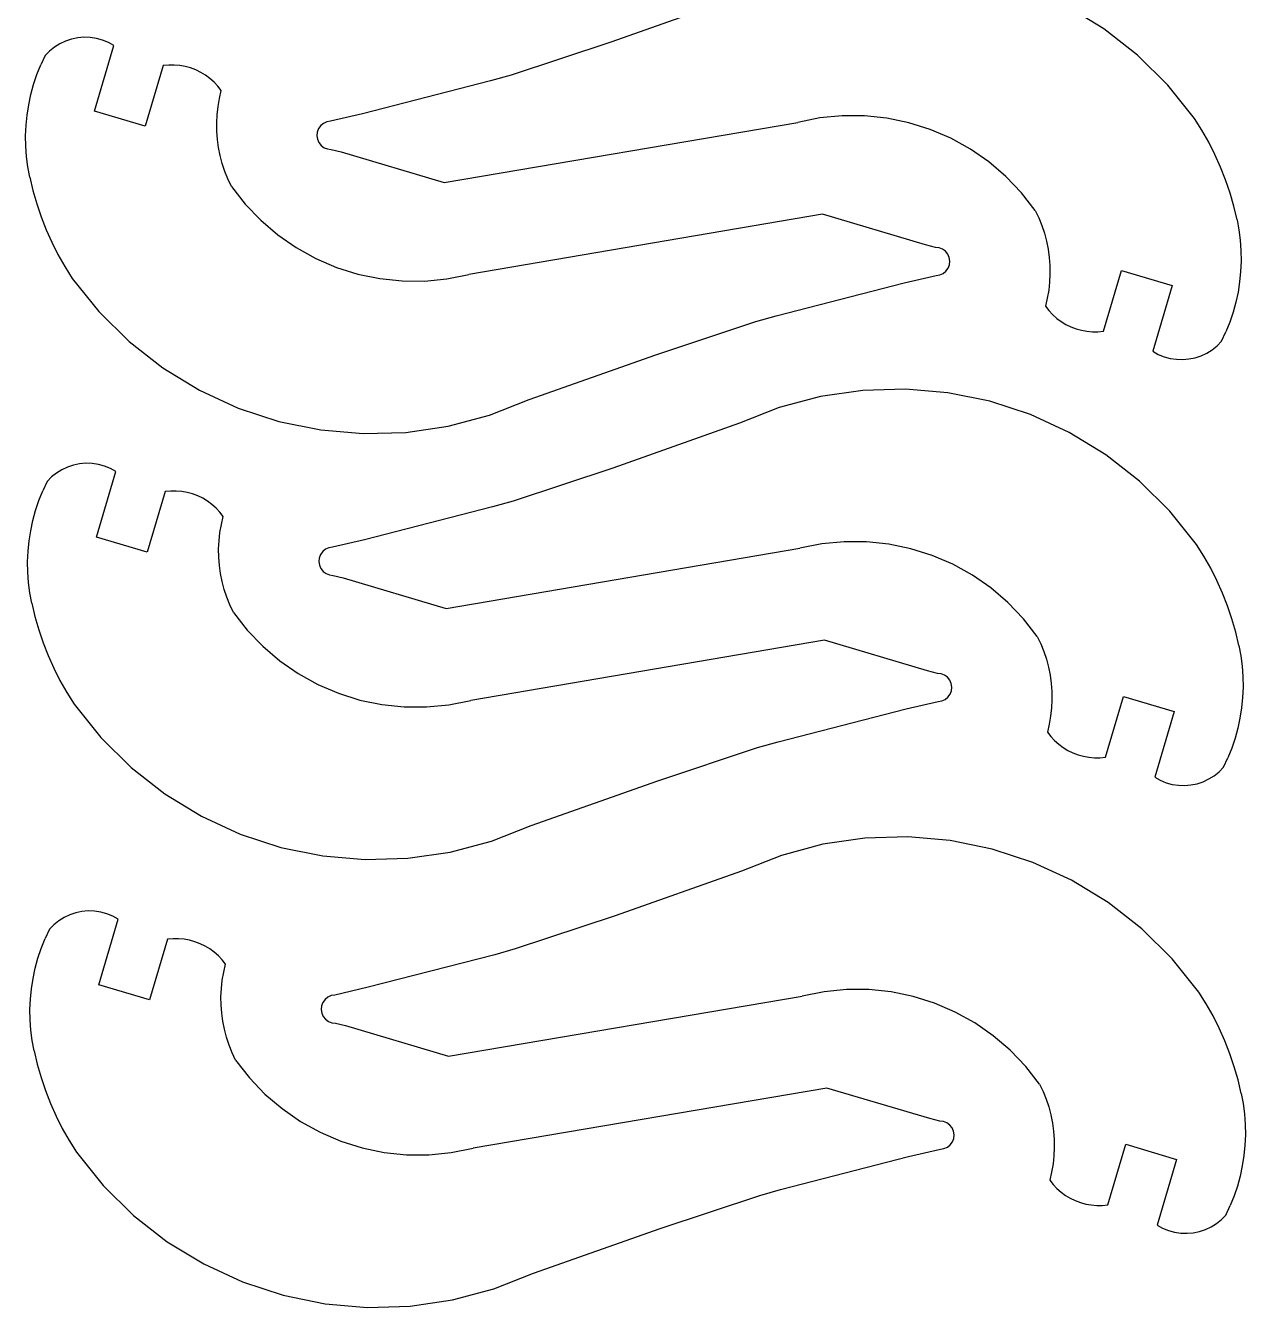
# Model space of a CAD drawing. Extents: x -3998 to 3998, y -3549 to 3549.
# Drawn here: x -1959.1 to -1614.3, y -972.3 to -609.9 of the extents above; entities that cross this region are included whole.
import ezdxf

# ---------------------------------------------------------------- set-up
doc = ezdxf.new("R2010")
doc.units = 0
doc.header["$MEASUREMENT"] = 0
doc.layers.get('0').update_dxf_attribs({"linetype": 'CONTINUOUS'})

msp = doc.modelspace()

# ---------------------------------------------------------------- linework, layer by layer
for p, q in [((-1757.9, -601.94), (-1793.72, -614.59)), ((-1654.31, -610.85), (-1664.62, -604.56)), ((-1644.79, -618.29), (-1654.31, -610.85)), ((-1950.98, -616.01), (-1952.37, -617.12)), ((-1949.47, -615.07), (-1950.98, -616.01)), ((-1947.86, -614.31), (-1949.47, -615.07)), ((-1946.17, -613.75), (-1947.86, -614.31)), ((-1944.43, -613.39), (-1946.17, -613.75)), ((-1942.65, -613.24), (-1944.43, -613.39)), ((-1940.87, -613.3), (-1942.65, -613.24)), ((-1939.11, -613.56), (-1940.87, -613.3)), ((-1939.71, -634.12), (-1934.19, -615.56)), ((-1937.4, -614.03), (-1939.11, -613.56)), ((-1935.75, -614.7), (-1937.4, -614.03)), ((-1934.19, -615.56), (-1935.75, -614.7)), ((-1793.72, -614.59), (-1821.9, -623.94)), ((-1953.62, -618.39), (-1954.86, -621.06)), ((-1952.37, -617.12), (-1953.62, -618.39)), ((-1636.18, -626.77), (-1644.79, -618.29)), ((-1955.95, -623.79), (-1954.86, -621.06)), ((-1920.23, -621.25), (-1925.33, -638.39)), ((-1918.68, -621.1), (-1920.23, -621.25)), ((-1917.11, -621.09), (-1918.68, -621.1)), ((-1915.55, -621.23), (-1917.11, -621.09)), ((-1914.01, -621.5), (-1915.55, -621.23)), ((-1912.5, -621.92), (-1914.01, -621.5)), ((-1911.04, -622.47), (-1912.5, -621.92)), ((-1909.63, -623.15), (-1911.04, -622.47)), ((-1908.29, -623.96), (-1909.63, -623.15)), ((-1957.66, -629.42), (-1956.88, -626.58)), ((-1956.88, -626.58), (-1955.95, -623.79)), ((-1907.03, -624.88), (-1908.29, -623.96)), ((-1905.85, -625.92), (-1907.03, -624.88)), ((-1904.78, -627.06), (-1905.85, -625.92)), ((-1827.72, -625.59), (-1863.89, -634.91)), ((-1821.9, -623.94), (-1827.72, -625.59)), ((-1628.62, -636.19), (-1636.18, -626.77)), ((-1958.28, -632.3), (-1957.66, -629.42)), ((-1903.82, -628.29), (-1904.78, -627.06)), ((-1904.35, -630.55), (-1903.82, -628.29)), ((-1958.73, -635.21), (-1958.28, -632.3)), ((-1925.33, -638.39), (-1939.71, -634.12)), ((-1905.01, -635.15), (-1904.75, -632.84)), ((-1904.75, -632.84), (-1904.35, -630.55)), ((-1959.02, -638.13), (-1958.73, -635.21)), ((-1905.13, -637.47), (-1905.01, -635.15)), ((-1905.1, -639.79), (-1905.13, -637.47)), ((-1874.88, -637.57), (-1875.69, -638.22)), ((-1873.94, -637.15), (-1874.88, -637.57)), ((-1872.92, -636.99), (-1873.94, -637.15)), ((-1863.89, -634.91), (-1872.92, -636.99)), ((-1840.82, -654.29), (-1740.82, -637.29)), ((-1734.6, -636.04), (-1740.82, -637.29)), ((-1728.28, -635.43), (-1734.6, -636.04)), ((-1721.94, -635.45), (-1728.28, -635.43)), ((-1715.63, -636.1), (-1721.94, -635.45)), ((-1709.42, -637.39), (-1715.63, -636.1)), ((-1703.36, -639.29), (-1709.42, -637.39)), ((-1626.54, -639.5), (-1628.62, -636.19)), ((-1959.15, -641.07), (-1959.02, -638.13)), ((-1959.11, -644.02), (-1959.15, -641.07)), ((-1904.93, -642.11), (-1905.1, -639.79)), ((-1876.67, -640.03), (-1876.78, -641.06)), ((-1876.78, -641.06), (-1876.62, -642.08)), ((-1876.3, -639.06), (-1876.67, -640.03)), ((-1875.69, -638.22), (-1876.3, -639.06)), ((-1697.53, -641.8), (-1703.36, -639.29)), ((-1624.63, -642.89), (-1626.54, -639.5)), ((-1958.9, -646.95), (-1959.11, -644.02)), ((-1904.61, -644.41), (-1904.93, -642.11)), ((-1904.16, -646.69), (-1904.61, -644.41)), ((-1876.62, -642.08), (-1876.21, -643.03)), ((-1876.21, -643.03), (-1875.56, -643.84)), ((-1875.56, -643.84), (-1874.72, -644.45)), ((-1874.72, -644.45), (-1873.76, -644.82)), ((-1873.76, -644.82), (-1872.73, -644.94)), ((-1872.73, -644.94), (-1869.9, -645.64)), ((-1691.98, -644.87), (-1697.53, -641.8)), ((-1686.77, -648.48), (-1691.98, -644.87)), ((-1622.88, -646.38), (-1624.63, -642.89)), ((-1958.53, -649.87), (-1958.9, -646.95)), ((-1903.57, -648.93), (-1904.16, -646.69)), ((-1869.9, -645.64), (-1840.82, -654.29)), ((-1681.95, -652.6), (-1686.77, -648.48)), ((-1621.29, -649.94), (-1622.88, -646.38)), ((-1958, -652.77), (-1958.53, -649.87)), ((-1902.84, -651.14), (-1903.57, -648.93)), ((-1901.97, -653.29), (-1902.84, -651.14)), ((-1619.86, -653.57), (-1621.29, -649.94)), ((-1958, -652.77), (-1957.1, -656.56)), ((-1900.97, -655.39), (-1901.97, -653.29)), ((-1900.97, -655.39), (-1897.07, -660.39)), ((-1677.56, -657.19), (-1681.95, -652.6)), ((-1618.61, -657.27), (-1619.86, -653.57)), ((-1957.1, -656.56), (-1956.02, -660.31)), ((-1673.66, -662.19), (-1677.56, -657.19)), ((-1617.53, -661.02), (-1618.61, -657.27)), ((-1956.02, -660.31), (-1954.77, -664.01)), ((-1897.07, -660.39), (-1892.68, -664.98)), ((-1673.66, -662.19), (-1672.66, -664.29)), ((-1616.63, -664.81), (-1617.53, -661.02)), ((-1954.77, -664.01), (-1953.35, -667.64)), ((-1892.68, -664.98), (-1887.86, -669.1)), ((-1733.82, -663.29), (-1833.82, -680.29)), ((-1704.73, -671.94), (-1733.82, -663.29)), ((-1672.66, -664.29), (-1671.8, -666.44)), ((-1671.8, -666.44), (-1671.07, -668.65)), ((-1616.63, -664.81), (-1616.1, -667.71)), ((-1953.35, -667.64), (-1951.76, -671.2)), ((-1887.86, -669.1), (-1882.65, -672.71)), ((-1671.07, -668.65), (-1670.47, -670.89)), ((-1616.1, -667.71), (-1615.73, -670.63)), ((-1951.76, -671.2), (-1950, -674.69)), ((-1882.65, -672.71), (-1877.1, -675.79)), ((-1701.9, -672.64), (-1704.73, -671.94)), ((-1700.87, -672.76), (-1701.9, -672.64)), ((-1699.91, -673.13), (-1700.87, -672.76)), ((-1699.07, -673.75), (-1699.91, -673.13)), ((-1698.43, -674.55), (-1699.07, -673.75)), ((-1670.47, -670.89), (-1670.02, -673.17)), ((-1670.02, -673.17), (-1669.7, -675.47)), ((-1615.73, -670.63), (-1615.52, -673.56)), ((-1615.52, -673.56), (-1615.49, -676.51)), ((-1950, -674.69), (-1948.09, -678.08)), ((-1877.1, -675.79), (-1871.27, -678.29)), ((-1698.01, -675.5), (-1698.43, -674.55)), ((-1698.33, -678.52), (-1697.96, -677.55)), ((-1697.85, -676.52), (-1698.01, -675.5)), ((-1697.96, -677.55), (-1697.85, -676.52)), ((-1669.7, -675.47), (-1669.53, -677.79)), ((-1615.49, -676.51), (-1615.61, -679.45)), ((-1948.09, -678.08), (-1946.02, -681.39)), ((-1871.27, -678.29), (-1865.22, -680.19)), ((-1865.22, -680.19), (-1859, -681.48)), ((-1840.04, -681.54), (-1833.82, -680.29)), ((-1710.74, -682.67), (-1701.72, -680.59)), ((-1701.72, -680.59), (-1700.69, -680.43)), ((-1700.69, -680.43), (-1699.75, -680.01)), ((-1699.75, -680.01), (-1698.94, -679.36)), ((-1698.94, -679.36), (-1698.33, -678.52)), ((-1669.51, -680.11), (-1669.62, -682.43)), ((-1669.53, -677.79), (-1669.51, -680.11)), ((-1654.4, -696.33), (-1649.3, -679.19)), ((-1649.3, -679.19), (-1634.92, -683.46)), ((-1615.61, -679.45), (-1615.9, -682.37)), ((-1946.02, -681.39), (-1938.45, -690.81)), ((-1859, -681.48), (-1852.69, -682.13)), ((-1852.69, -682.13), (-1846.35, -682.15)), ((-1846.35, -682.15), (-1840.04, -681.54)), ((-1746.92, -691.99), (-1710.74, -682.67)), ((-1669.88, -684.74), (-1670.28, -687.03)), ((-1669.62, -682.43), (-1669.88, -684.74)), ((-1634.92, -683.46), (-1640.44, -702.02)), ((-1615.9, -682.37), (-1616.35, -685.28)), ((-1670.28, -687.03), (-1670.82, -689.29)), ((-1616.97, -688.16), (-1617.75, -691)), ((-1616.35, -685.28), (-1616.97, -688.16)), ((-1938.45, -690.81), (-1929.85, -699.29)), ((-1752.73, -693.64), (-1746.92, -691.99)), ((-1670.82, -689.29), (-1669.85, -690.52)), ((-1669.85, -690.52), (-1668.78, -691.66)), ((-1668.78, -691.66), (-1667.6, -692.7)), ((-1617.75, -691), (-1618.68, -693.79)), ((-1780.92, -702.99), (-1752.73, -693.64)), ((-1667.6, -692.7), (-1666.34, -693.62)), ((-1666.34, -693.62), (-1665, -694.43)), ((-1665, -694.43), (-1663.59, -695.11)), ((-1663.59, -695.11), (-1662.13, -695.66)), ((-1662.13, -695.66), (-1660.62, -696.08)), ((-1618.68, -693.79), (-1619.77, -696.52)), ((-1929.85, -699.29), (-1920.32, -706.73)), ((-1660.62, -696.08), (-1659.08, -696.35)), ((-1659.08, -696.35), (-1657.52, -696.49)), ((-1657.52, -696.49), (-1655.96, -696.48)), ((-1655.96, -696.48), (-1654.4, -696.33)), ((-1622.26, -700.46), (-1621.02, -699.19)), ((-1621.02, -699.19), (-1619.77, -696.52)), ((-1816.73, -715.64), (-1780.92, -702.99)), ((-1640.44, -702.02), (-1638.88, -702.88)), ((-1638.88, -702.88), (-1637.23, -703.55)), ((-1626.77, -703.27), (-1625.16, -702.51)), ((-1625.16, -702.51), (-1623.65, -701.57)), ((-1623.65, -701.57), (-1622.26, -700.46)), ((-1637.23, -703.55), (-1635.52, -704.02)), ((-1635.52, -704.02), (-1633.76, -704.28)), ((-1633.76, -704.28), (-1631.98, -704.34)), ((-1631.98, -704.34), (-1630.21, -704.19)), ((-1630.21, -704.19), (-1628.46, -703.83)), ((-1628.46, -703.83), (-1626.77, -703.27)), ((-1920.32, -706.73), (-1910.01, -713.02)), ((-1910.01, -713.02), (-1899.03, -718.08)), ((-1722.47, -713.07), (-1734.43, -714.82)), ((-1710.4, -712.71), (-1722.47, -713.07)), ((-1698.36, -713.75), (-1710.4, -712.71)), ((-1686.52, -716.16), (-1698.36, -713.75)), ((-1827.97, -720.08), (-1816.73, -715.64)), ((-1734.43, -714.82), (-1746.1, -717.93)), ((-1675.04, -719.93), (-1686.52, -716.16)), ((-1899.03, -718.08), (-1887.55, -721.85)), ((-1839.64, -723.19), (-1827.97, -720.08)), ((-1746.1, -717.93), (-1757.34, -722.37)), ((-1664.06, -724.99), (-1675.04, -719.93)), ((-1887.55, -721.85), (-1875.71, -724.26)), ((-1875.71, -724.26), (-1863.67, -725.3)), ((-1851.6, -724.94), (-1839.64, -723.19)), ((-1757.34, -722.37), (-1793.16, -735.02)), ((-1863.67, -725.3), (-1851.6, -724.94)), ((-1653.75, -731.28), (-1664.06, -724.99)), ((-1644.23, -738.72), (-1653.75, -731.28)), ((-1948.91, -735.5), (-1950.42, -736.44)), ((-1947.3, -734.74), (-1948.91, -735.5)), ((-1945.61, -734.18), (-1947.3, -734.74)), ((-1943.87, -733.82), (-1945.61, -734.18)), ((-1942.09, -733.67), (-1943.87, -733.82)), ((-1940.31, -733.73), (-1942.09, -733.67)), ((-1938.55, -733.99), (-1940.31, -733.73)), ((-1936.84, -734.46), (-1938.55, -733.99)), ((-1935.19, -735.13), (-1936.84, -734.46)), ((-1933.63, -735.99), (-1935.19, -735.13)), ((-1793.16, -735.02), (-1821.34, -744.37)), ((-1953.06, -738.82), (-1954.3, -741.49)), ((-1951.81, -737.55), (-1953.06, -738.82)), ((-1950.42, -736.44), (-1951.81, -737.55)), ((-1939.15, -754.55), (-1933.63, -735.99)), ((-1635.62, -747.2), (-1644.23, -738.72)), ((-1955.39, -744.22), (-1954.3, -741.49)), ((-1919.67, -741.68), (-1924.77, -758.82)), ((-1918.11, -741.53), (-1919.67, -741.68)), ((-1916.55, -741.52), (-1918.11, -741.53)), ((-1914.99, -741.66), (-1916.55, -741.52)), ((-1913.45, -741.93), (-1914.99, -741.66)), ((-1911.94, -742.35), (-1913.45, -741.93)), ((-1910.48, -742.9), (-1911.94, -742.35)), ((-1956.32, -747.01), (-1955.39, -744.22)), ((-1909.07, -743.58), (-1910.48, -742.9)), ((-1907.73, -744.39), (-1909.07, -743.58)), ((-1906.47, -745.31), (-1907.73, -744.39)), ((-1905.29, -746.35), (-1906.47, -745.31)), ((-1904.22, -747.49), (-1905.29, -746.35)), ((-1827.16, -746.02), (-1863.33, -755.34)), ((-1821.34, -744.37), (-1827.16, -746.02)), ((-1957.72, -752.73), (-1957.1, -749.85)), ((-1957.1, -749.85), (-1956.32, -747.01)), ((-1903.26, -748.72), (-1904.22, -747.49)), ((-1903.79, -750.98), (-1903.26, -748.72)), ((-1628.06, -756.62), (-1635.62, -747.2)), ((-1958.17, -755.64), (-1957.72, -752.73)), ((-1904.45, -755.58), (-1904.19, -753.27)), ((-1904.19, -753.27), (-1903.79, -750.98)), ((-1958.46, -758.56), (-1958.17, -755.64)), ((-1924.77, -758.82), (-1939.15, -754.55)), ((-1904.57, -757.9), (-1904.45, -755.58)), ((-1863.33, -755.34), (-1872.36, -757.42)), ((-1734.04, -756.47), (-1740.26, -757.72)), ((-1727.72, -755.86), (-1734.04, -756.47)), ((-1721.38, -755.88), (-1727.72, -755.86)), ((-1715.07, -756.53), (-1721.38, -755.88)), ((-1708.86, -757.82), (-1715.07, -756.53)), ((-1625.98, -759.93), (-1628.06, -756.62)), ((-1958.59, -761.5), (-1958.46, -758.56)), ((-1904.54, -760.22), (-1904.57, -757.9)), ((-1904.37, -762.54), (-1904.54, -760.22)), ((-1876.11, -760.46), (-1876.22, -761.49)), ((-1875.74, -759.49), (-1876.11, -760.46)), ((-1875.13, -758.65), (-1875.74, -759.49)), ((-1874.32, -758), (-1875.13, -758.65)), ((-1873.38, -757.58), (-1874.32, -758)), ((-1872.36, -757.42), (-1873.38, -757.58)), ((-1840.26, -774.72), (-1740.26, -757.72)), ((-1702.8, -759.72), (-1708.86, -757.82)), ((-1696.97, -762.22), (-1702.8, -759.72)), ((-1624.07, -763.32), (-1625.98, -759.93)), ((-1958.55, -764.45), (-1958.59, -761.5)), ((-1958.34, -767.38), (-1958.55, -764.45)), ((-1904.05, -764.84), (-1904.37, -762.54)), ((-1876.22, -761.49), (-1876.06, -762.51)), ((-1876.06, -762.51), (-1875.65, -763.46)), ((-1875.65, -763.46), (-1875, -764.27)), ((-1875, -764.27), (-1874.16, -764.88)), ((-1691.42, -765.3), (-1696.97, -762.22)), ((-1622.32, -766.81), (-1624.07, -763.32)), ((-1957.97, -770.3), (-1958.34, -767.38)), ((-1903.6, -767.12), (-1904.05, -764.84)), ((-1903.01, -769.36), (-1903.6, -767.12)), ((-1874.16, -764.88), (-1873.2, -765.25)), ((-1873.2, -765.25), (-1872.17, -765.37)), ((-1872.17, -765.37), (-1869.34, -766.07)), ((-1869.34, -766.07), (-1840.26, -774.72)), ((-1686.21, -768.91), (-1691.42, -765.3)), ((-1620.73, -770.37), (-1622.32, -766.81)), ((-1957.44, -773.2), (-1957.97, -770.3)), ((-1902.27, -771.57), (-1903.01, -769.36)), ((-1901.41, -773.72), (-1902.27, -771.57)), ((-1681.39, -773.03), (-1686.21, -768.91)), ((-1619.3, -774), (-1620.73, -770.37)), ((-1957.44, -773.2), (-1956.54, -776.99)), ((-1900.41, -775.82), (-1901.41, -773.72)), ((-1677, -777.62), (-1681.39, -773.03)), ((-1618.05, -777.7), (-1619.3, -774)), ((-1956.54, -776.99), (-1955.46, -780.74)), ((-1900.41, -775.82), (-1896.51, -780.82)), ((-1673.1, -782.62), (-1677, -777.62)), ((-1616.97, -781.45), (-1618.05, -777.7)), ((-1955.46, -780.74), (-1954.21, -784.44)), ((-1896.51, -780.82), (-1892.12, -785.41)), ((-1673.1, -782.62), (-1672.1, -784.72)), ((-1616.07, -785.24), (-1616.97, -781.45)), ((-1954.21, -784.44), (-1952.79, -788.07)), ((-1892.12, -785.41), (-1887.3, -789.53)), ((-1733.26, -783.72), (-1833.26, -800.72)), ((-1704.17, -792.37), (-1733.26, -783.72)), ((-1672.1, -784.72), (-1671.24, -786.87)), ((-1616.07, -785.24), (-1615.54, -788.14)), ((-1952.79, -788.07), (-1951.2, -791.63)), ((-1887.3, -789.53), (-1882.09, -793.14)), ((-1671.24, -786.87), (-1670.51, -789.08)), ((-1670.51, -789.08), (-1669.91, -791.32)), ((-1615.54, -788.14), (-1615.17, -791.06)), ((-1951.2, -791.63), (-1949.44, -795.12)), ((-1882.09, -793.14), (-1876.54, -796.22)), ((-1701.34, -793.07), (-1704.17, -792.37)), ((-1700.31, -793.19), (-1701.34, -793.07)), ((-1699.35, -793.56), (-1700.31, -793.19)), ((-1698.51, -794.17), (-1699.35, -793.56)), ((-1669.91, -791.32), (-1669.46, -793.6)), ((-1669.46, -793.6), (-1669.14, -795.9)), ((-1615.17, -791.06), (-1614.96, -793.99)), ((-1949.44, -795.12), (-1947.53, -798.51)), ((-1876.54, -796.22), (-1870.71, -798.72)), ((-1697.87, -794.98), (-1698.51, -794.17)), ((-1697.45, -795.93), (-1697.87, -794.98)), ((-1697.29, -796.95), (-1697.45, -795.93)), ((-1697.4, -797.98), (-1697.29, -796.95)), ((-1669.14, -795.9), (-1668.97, -798.22)), ((-1614.92, -796.94), (-1615.05, -799.88)), ((-1614.96, -793.99), (-1614.92, -796.94)), ((-1947.53, -798.51), (-1945.46, -801.82)), ((-1870.71, -798.72), (-1864.66, -800.62)), ((-1864.66, -800.62), (-1858.44, -801.91)), ((-1839.48, -801.97), (-1833.26, -800.72)), ((-1701.16, -801.02), (-1700.13, -800.86)), ((-1700.13, -800.86), (-1699.19, -800.44)), ((-1699.19, -800.44), (-1698.38, -799.79)), ((-1698.38, -799.79), (-1697.77, -798.95)), ((-1697.77, -798.95), (-1697.4, -797.98)), ((-1668.95, -800.54), (-1669.06, -802.86)), ((-1668.97, -798.22), (-1668.95, -800.54)), ((-1653.84, -816.76), (-1648.74, -799.62)), ((-1648.74, -799.62), (-1634.36, -803.89)), ((-1615.05, -799.88), (-1615.34, -802.8)), ((-1945.46, -801.82), (-1937.89, -811.24)), ((-1858.44, -801.91), (-1852.13, -802.56)), ((-1852.13, -802.56), (-1845.79, -802.58)), ((-1845.79, -802.58), (-1839.48, -801.97)), ((-1746.36, -812.42), (-1710.18, -803.1)), ((-1710.18, -803.1), (-1701.16, -801.02)), ((-1669.06, -802.86), (-1669.32, -805.17)), ((-1634.36, -803.89), (-1639.88, -822.45)), ((-1615.34, -802.8), (-1615.79, -805.71)), ((-1669.72, -807.46), (-1670.26, -809.72)), ((-1669.32, -805.17), (-1669.72, -807.46)), ((-1615.79, -805.71), (-1616.41, -808.59)), ((-1937.89, -811.24), (-1929.29, -819.72)), ((-1670.26, -809.72), (-1669.29, -810.95)), ((-1669.29, -810.95), (-1668.22, -812.09)), ((-1617.19, -811.43), (-1618.12, -814.22)), ((-1616.41, -808.59), (-1617.19, -811.43)), ((-1780.36, -823.42), (-1752.17, -814.07)), ((-1752.17, -814.07), (-1746.36, -812.42)), ((-1668.22, -812.09), (-1667.04, -813.13)), ((-1667.04, -813.13), (-1665.78, -814.05)), ((-1665.78, -814.05), (-1664.44, -814.86)), ((-1664.44, -814.86), (-1663.03, -815.54)), ((-1618.12, -814.22), (-1619.21, -816.95)), ((-1663.03, -815.54), (-1661.57, -816.09)), ((-1661.57, -816.09), (-1660.06, -816.51)), ((-1660.06, -816.51), (-1658.52, -816.78)), ((-1658.52, -816.78), (-1656.96, -816.92)), ((-1656.96, -816.92), (-1655.4, -816.91)), ((-1655.4, -816.91), (-1653.84, -816.76)), ((-1620.46, -819.62), (-1619.21, -816.95)), ((-1929.29, -819.72), (-1919.76, -827.16)), ((-1639.88, -822.45), (-1638.32, -823.31)), ((-1624.6, -822.94), (-1623.09, -822)), ((-1623.09, -822), (-1621.7, -820.89)), ((-1621.7, -820.89), (-1620.46, -819.62)), ((-1816.17, -836.07), (-1780.36, -823.42)), ((-1638.32, -823.31), (-1636.67, -823.98)), ((-1636.67, -823.98), (-1634.96, -824.45)), ((-1634.96, -824.45), (-1633.2, -824.71)), ((-1633.2, -824.71), (-1631.42, -824.77)), ((-1631.42, -824.77), (-1629.65, -824.62)), ((-1629.65, -824.62), (-1627.9, -824.26)), ((-1627.9, -824.26), (-1626.21, -823.7)), ((-1626.21, -823.7), (-1624.6, -822.94)), ((-1919.76, -827.16), (-1909.45, -833.45)), ((-1909.45, -833.45), (-1898.47, -838.51)), ((-1827.41, -840.51), (-1816.17, -836.07)), ((-1898.47, -838.51), (-1886.99, -842.28)), ((-1839.08, -843.62), (-1827.41, -840.51)), ((-1721.82, -839.67), (-1733.77, -841.41)), ((-1709.74, -839.31), (-1721.82, -839.67)), ((-1697.7, -840.34), (-1709.74, -839.31)), ((-1685.86, -842.76), (-1697.7, -840.34)), ((-1886.99, -842.28), (-1875.15, -844.69)), ((-1851.04, -845.37), (-1839.08, -843.62)), ((-1733.77, -841.41), (-1745.45, -844.53)), ((-1674.38, -846.52), (-1685.86, -842.76)), ((-1875.15, -844.69), (-1863.11, -845.73)), ((-1863.11, -845.73), (-1851.04, -845.37)), ((-1745.45, -844.53), (-1756.69, -848.96)), ((-1663.41, -851.58), (-1674.38, -846.52)), ((-1756.69, -848.96), (-1792.5, -861.62)), ((-1653.09, -857.87), (-1663.41, -851.58)), ((-1643.57, -865.31), (-1653.09, -857.87)), ((-1948.25, -862.1), (-1949.76, -863.04)), ((-1946.64, -861.34), (-1948.25, -862.1)), ((-1944.95, -860.78), (-1946.64, -861.34)), ((-1943.21, -860.42), (-1944.95, -860.78)), ((-1941.44, -860.26), (-1943.21, -860.42)), ((-1939.66, -860.32), (-1941.44, -860.26)), ((-1937.9, -860.59), (-1939.66, -860.32)), ((-1936.18, -861.06), (-1937.9, -860.59)), ((-1934.53, -861.73), (-1936.18, -861.06)), ((-1932.98, -862.59), (-1934.53, -861.73)), ((-1792.5, -861.62), (-1820.69, -870.96)), ((-1952.4, -865.42), (-1953.64, -868.08)), ((-1951.15, -864.15), (-1952.4, -865.42)), ((-1949.76, -863.04), (-1951.15, -864.15)), ((-1938.49, -881.15), (-1932.98, -862.59)), ((-1634.97, -873.8), (-1643.57, -865.31)), ((-1954.73, -870.82), (-1953.64, -868.08)), ((-1919.02, -868.27), (-1924.11, -885.42)), ((-1917.46, -868.13), (-1919.02, -868.27)), ((-1915.89, -868.12), (-1917.46, -868.13)), ((-1914.33, -868.25), (-1915.89, -868.12)), ((-1912.79, -868.53), (-1914.33, -868.25)), ((-1911.29, -868.95), (-1912.79, -868.53)), ((-1909.82, -869.5), (-1911.29, -868.95)), ((-1908.41, -870.18), (-1909.82, -869.5)), ((-1955.67, -873.61), (-1954.73, -870.82)), ((-1907.07, -870.98), (-1908.41, -870.18)), ((-1905.81, -871.91), (-1907.07, -870.98)), ((-1904.64, -872.95), (-1905.81, -871.91)), ((-1903.56, -874.08), (-1904.64, -872.95)), ((-1826.5, -872.62), (-1862.68, -881.93)), ((-1820.69, -870.96), (-1826.5, -872.62)), ((-1957.06, -879.32), (-1956.44, -876.45)), ((-1956.44, -876.45), (-1955.67, -873.61)), ((-1902.6, -875.32), (-1903.56, -874.08)), ((-1903.14, -877.58), (-1902.6, -875.32)), ((-1627.4, -883.22), (-1634.97, -873.8)), ((-1957.51, -882.23), (-1957.06, -879.32)), ((-1903.79, -882.17), (-1903.54, -879.86)), ((-1903.54, -879.86), (-1903.14, -877.58)), ((-1957.8, -885.16), (-1957.51, -882.23)), ((-1924.11, -885.42), (-1938.49, -881.15)), ((-1903.91, -884.49), (-1903.79, -882.17)), ((-1872.72, -884.18), (-1873.67, -884.6)), ((-1871.7, -884.02), (-1872.72, -884.18)), ((-1862.68, -881.93), (-1871.7, -884.02)), ((-1733.38, -883.07), (-1739.6, -884.32)), ((-1727.07, -882.45), (-1733.38, -883.07)), ((-1720.72, -882.47), (-1727.07, -882.45)), ((-1714.41, -883.13), (-1720.72, -882.47)), ((-1708.2, -884.42), (-1714.41, -883.13)), ((-1625.33, -886.52), (-1627.4, -883.22)), ((-1957.93, -888.1), (-1957.8, -885.16)), ((-1903.88, -886.82), (-1903.91, -884.49)), ((-1903.71, -889.13), (-1903.88, -886.82)), ((-1875.46, -887.05), (-1875.57, -888.08)), ((-1875.08, -886.09), (-1875.46, -887.05)), ((-1874.47, -885.25), (-1875.08, -886.09)), ((-1873.67, -884.6), (-1874.47, -885.25)), ((-1839.6, -901.32), (-1739.6, -884.32)), ((-1702.15, -886.32), (-1708.2, -884.42)), ((-1696.32, -888.82), (-1702.15, -886.32)), ((-1623.41, -889.92), (-1625.33, -886.52)), ((-1957.89, -891.04), (-1957.93, -888.1)), ((-1957.69, -893.98), (-1957.89, -891.04)), ((-1903.4, -891.43), (-1903.71, -889.13)), ((-1902.94, -893.71), (-1903.4, -891.43)), ((-1875.57, -888.08), (-1875.41, -889.11)), ((-1875.41, -889.11), (-1874.99, -890.05)), ((-1874.99, -890.05), (-1874.34, -890.86)), ((-1874.34, -890.86), (-1873.51, -891.47)), ((-1690.77, -891.89), (-1696.32, -888.82)), ((-1621.66, -893.4), (-1623.41, -889.92)), ((-1957.32, -896.9), (-1957.69, -893.98)), ((-1902.35, -895.96), (-1902.94, -893.71)), ((-1873.51, -891.47), (-1872.54, -891.85)), ((-1872.54, -891.85), (-1871.51, -891.96)), ((-1871.51, -891.96), (-1868.69, -892.67)), ((-1868.69, -892.67), (-1839.6, -901.32)), ((-1685.55, -895.51), (-1690.77, -891.89)), ((-1620.07, -896.97), (-1621.66, -893.4)), ((-1956.78, -899.79), (-1957.32, -896.9)), ((-1901.62, -898.16), (-1902.35, -895.96)), ((-1900.75, -900.32), (-1901.62, -898.16)), ((-1680.73, -899.63), (-1685.55, -895.51)), ((-1618.65, -900.6), (-1620.07, -896.97)), ((-1956.78, -899.79), (-1955.88, -903.59)), ((-1899.76, -902.42), (-1900.75, -900.32)), ((-1676.34, -904.21), (-1680.73, -899.63)), ((-1617.4, -904.29), (-1618.65, -900.6)), ((-1955.88, -903.59), (-1954.8, -907.34)), ((-1899.76, -902.42), (-1895.85, -907.42)), ((-1672.44, -909.21), (-1676.34, -904.21)), ((-1616.32, -908.04), (-1617.4, -904.29)), ((-1954.8, -907.34), (-1953.55, -911.03)), ((-1895.85, -907.42), (-1891.47, -912)), ((-1672.44, -909.21), (-1671.44, -911.31)), ((-1615.42, -911.84), (-1616.32, -908.04)), ((-1953.55, -911.03), (-1952.13, -914.66)), ((-1891.47, -912), (-1886.64, -916.12)), ((-1732.6, -910.32), (-1832.6, -927.32)), ((-1703.51, -918.96), (-1732.6, -910.32)), ((-1671.44, -911.31), (-1670.58, -913.47)), ((-1615.42, -911.84), (-1614.88, -914.73)), ((-1952.13, -914.66), (-1950.54, -918.23)), ((-1886.64, -916.12), (-1881.43, -919.74)), ((-1670.58, -913.47), (-1669.85, -915.67)), ((-1669.85, -915.67), (-1669.26, -917.92)), ((-1614.88, -914.73), (-1614.51, -917.65)), ((-1950.54, -918.23), (-1948.79, -921.71)), ((-1881.43, -919.74), (-1875.88, -922.81)), ((-1700.69, -919.67), (-1703.51, -918.96)), ((-1699.66, -919.78), (-1700.69, -919.67)), ((-1698.69, -920.16), (-1699.66, -919.78)), ((-1697.86, -920.77), (-1698.69, -920.16)), ((-1669.26, -917.92), (-1668.8, -920.2)), ((-1668.8, -920.2), (-1668.49, -922.5)), ((-1614.51, -917.65), (-1614.31, -920.59)), ((-1948.79, -921.71), (-1946.87, -925.11)), ((-1875.88, -922.81), (-1870.05, -925.31)), ((-1697.21, -921.58), (-1697.86, -920.77)), ((-1696.79, -922.53), (-1697.21, -921.58)), ((-1696.63, -923.55), (-1696.79, -922.53)), ((-1696.74, -924.58), (-1696.63, -923.55)), ((-1668.49, -922.5), (-1668.32, -924.82)), ((-1614.27, -923.53), (-1614.39, -926.47)), ((-1614.31, -920.59), (-1614.27, -923.53)), ((-1946.87, -925.11), (-1944.8, -928.42)), ((-1870.05, -925.31), (-1864, -927.22)), ((-1864, -927.22), (-1857.79, -928.5)), ((-1838.82, -928.56), (-1832.6, -927.32)), ((-1709.52, -929.7), (-1700.5, -927.62)), ((-1700.5, -927.62), (-1699.48, -927.45)), ((-1699.48, -927.45), (-1698.53, -927.03)), ((-1698.53, -927.03), (-1697.73, -926.38)), ((-1697.73, -926.38), (-1697.12, -925.54)), ((-1697.12, -925.54), (-1696.74, -924.58)), ((-1668.29, -927.14), (-1668.4, -929.46)), ((-1668.32, -924.82), (-1668.29, -927.14)), ((-1653.18, -943.36), (-1648.09, -926.21)), ((-1648.09, -926.21), (-1633.71, -930.49)), ((-1614.39, -926.47), (-1614.68, -929.4)), ((-1944.8, -928.42), (-1937.23, -937.84)), ((-1857.79, -928.5), (-1851.48, -929.16)), ((-1851.48, -929.16), (-1845.13, -929.18)), ((-1845.13, -929.18), (-1838.82, -928.56)), ((-1745.7, -939.02), (-1709.52, -929.7)), ((-1668.4, -929.46), (-1668.66, -931.77)), ((-1633.71, -930.49), (-1639.22, -949.04)), ((-1614.68, -929.4), (-1615.14, -932.31)), ((-1669.06, -934.06), (-1669.6, -936.32)), ((-1668.66, -931.77), (-1669.06, -934.06)), ((-1615.14, -932.31), (-1615.75, -935.19)), ((-1937.23, -937.84), (-1928.63, -946.32)), ((-1669.6, -936.32), (-1668.63, -937.55)), ((-1668.63, -937.55), (-1667.56, -938.69)), ((-1616.53, -938.02), (-1617.47, -940.81)), ((-1615.75, -935.19), (-1616.53, -938.02)), ((-1779.7, -950.02), (-1751.51, -940.67)), ((-1751.51, -940.67), (-1745.7, -939.02)), ((-1667.56, -938.69), (-1666.39, -939.72)), ((-1666.39, -939.72), (-1665.13, -940.65)), ((-1665.13, -940.65), (-1663.79, -941.45)), ((-1663.79, -941.45), (-1662.38, -942.14)), ((-1662.38, -942.14), (-1660.91, -942.69)), ((-1617.47, -940.81), (-1618.56, -943.55)), ((-1660.91, -942.69), (-1659.4, -943.1)), ((-1659.4, -943.1), (-1657.86, -943.38)), ((-1657.86, -943.38), (-1656.3, -943.51)), ((-1656.3, -943.51), (-1654.74, -943.51)), ((-1654.74, -943.51), (-1653.18, -943.36)), ((-1619.8, -946.22), (-1618.56, -943.55)), ((-1928.63, -946.32), (-1919.11, -953.76)), ((-1639.22, -949.04), (-1637.67, -949.9)), ((-1623.95, -949.54), (-1622.44, -948.6)), ((-1622.44, -948.6), (-1621.05, -947.48)), ((-1621.05, -947.48), (-1619.8, -946.22)), ((-1815.51, -962.67), (-1779.7, -950.02)), ((-1637.67, -949.9), (-1636.02, -950.57)), ((-1636.02, -950.57), (-1634.3, -951.04)), ((-1634.3, -951.04), (-1632.54, -951.31)), ((-1632.54, -951.31), (-1630.76, -951.37)), ((-1630.76, -951.37), (-1628.99, -951.22)), ((-1628.99, -951.22), (-1627.25, -950.86)), ((-1627.25, -950.86), (-1625.56, -950.29)), ((-1625.56, -950.29), (-1623.95, -949.54)), ((-1919.11, -953.76), (-1908.79, -960.05)), ((-1908.79, -960.05), (-1897.82, -965.11)), ((-1826.75, -967.11), (-1815.51, -962.67)), ((-1897.82, -965.11), (-1886.34, -968.87)), ((-1838.42, -970.22), (-1826.75, -967.11)), ((-1886.34, -968.87), (-1874.5, -971.29)), ((-1850.38, -971.97), (-1838.42, -970.22)), ((-1874.5, -971.29), (-1862.46, -972.32)), ((-1862.46, -972.32), (-1850.38, -971.97))]:
    msp.add_line(p, q)

doc.saveas('drawing.dxf')
